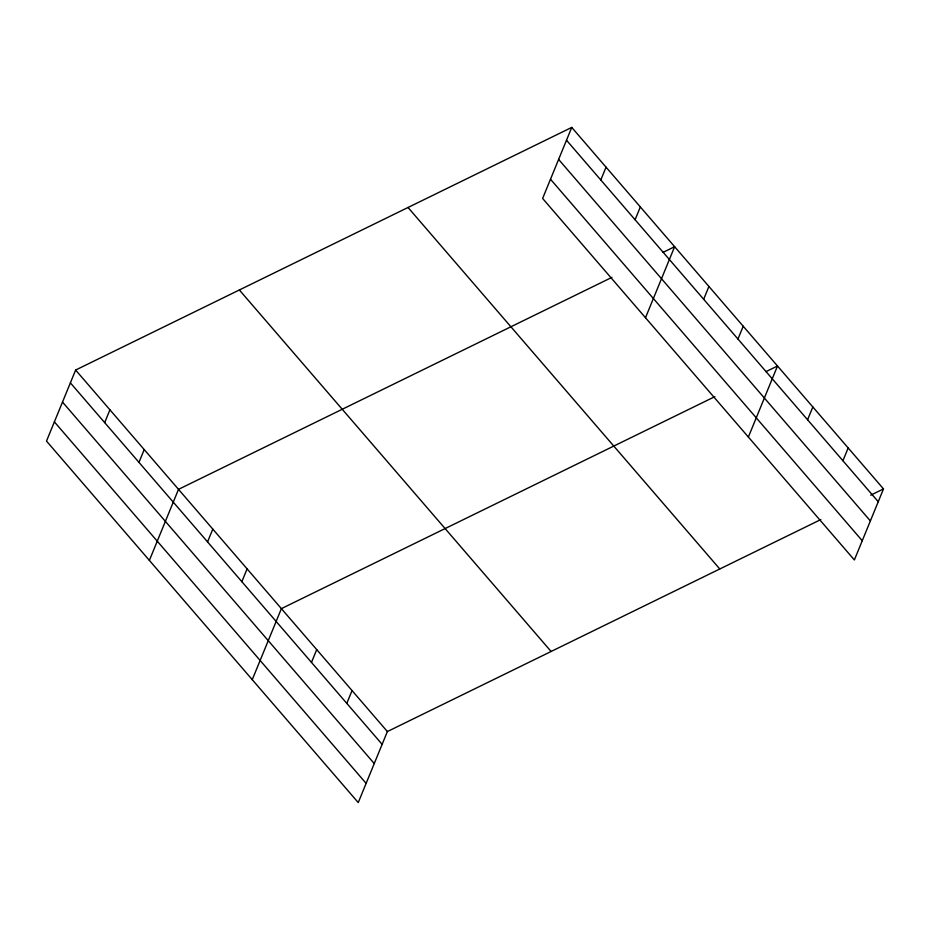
<?xml version="1.0" encoding="UTF-8"?>
<svg xmlns="http://www.w3.org/2000/svg" width="930" height="930" viewBox="0 0 930 930"><rect width="100%" height="100%" fill="white"/><g stroke="black" fill="none" stroke-linecap="round" stroke-linejoin="round"><path stroke-width="1.4" d="M571.752 127.41L542.62 198.45L854.368 559.953L883.5 488.913L571.752 127.41L75.632 370.047L46.5 441.087L358.248 802.59L387.38 731.55L820.83 519.568M104.683 422.615L109.926 409.816M138.965 462.384L144.22 449.574M149.381 560.383L178.514 489.343L611.952 277.361M207.553 541.911L212.807 529.112M241.847 581.68L247.101 568.869M252.251 679.679L281.383 608.639L714.833 396.657M311.469 662.416L316.723 649.605M346.797 703.382L352.051 690.583M600.792 179.978L606.046 167.179M635.085 219.747L640.34 206.937M645.49 317.746L674.634 246.706L663.113 252.332M703.673 299.274L708.916 286.475M737.967 339.043L743.21 326.232M748.371 437.042L777.503 366.002L765.995 371.628M807.589 419.767L812.832 406.968M842.917 460.745L848.172 447.946M870.713 495.167L883.5 488.913M566.498 140.209L878.246 501.712M558.616 159.425L870.364 520.928M550.502 179.234L862.25 540.737M408.038 207.483L719.785 568.986M239.359 289.974L551.106 651.477M75.632 370.047L387.38 731.55M70.389 382.846L382.137 744.349M62.508 402.074L374.255 763.565M54.382 421.871L366.129 783.374"/></g></svg>
